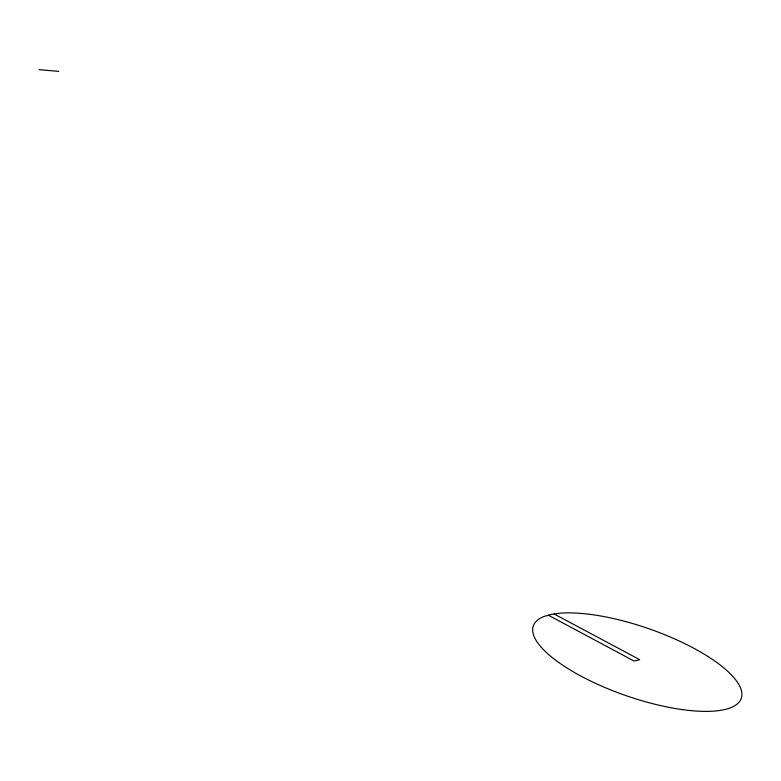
<?xml version="1.0" encoding="UTF-8"?>
<svg xmlns="http://www.w3.org/2000/svg" width="781" height="781" viewBox="0 0 781 781"><rect width="100%" height="100%" fill="white"/><g stroke="black" fill="none" stroke-linecap="round" stroke-linejoin="round"><path stroke-width="1.17" d="M39.05 69.665L58.78 71.383M554.168 614.003L639.707 659.681L634.094 661.077L548.408 615.213M551.015 614.462L544.191 616.434A110.121 35.35 19.2 0 0 633.674 698.194A110.121 35.35 19.2 0 0 733.535 677.225A110.121 35.35 19.2 0 0 559.216 613.27L551.015 614.462"/></g></svg>
